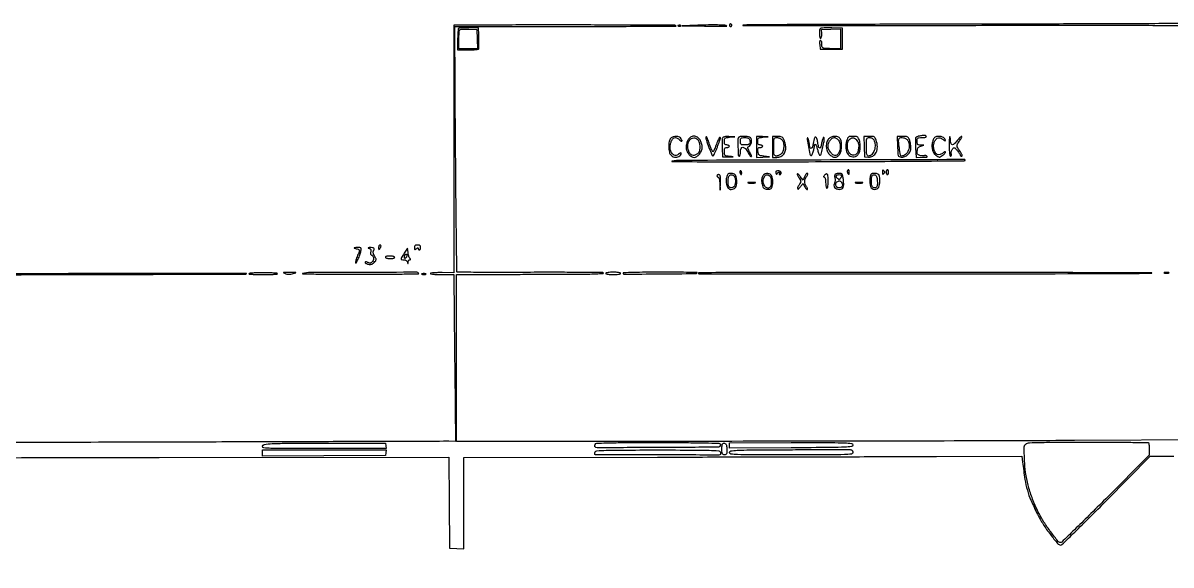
# Model space of a CAD drawing. Extents: x 169 to 2908, y 294 to 2057.
# Drawn here: x 1278 to 2208, y 1618 to 2057 of the extents above; entities that cross this region are included whole.
import ezdxf

# ---------------------------------------------------------------- set-up
doc = ezdxf.new("R2010")
doc.units = 0

msp = doc.modelspace()

# ---------------------------------------------------------------- linework, layer by layer
for points in [[(2071.506825, 305.439341, -0.000001), (1934.444724, 305.133768, -0.000138)], [(1038.744617, 303.238644, -0.000023), (700.1838, 302.982319, -0.000004), (342.98374, 302.731113, -0.013624)], [(2801.089732, 826.142168, 0.000003), (2801.313749, 715.701409, 0.007134)], [(1196.280534, 693.607664, -0.000004), (1324.530678, 693.874949, -0.000166)], [(2237.730405, 1719.327051), (2129.615203, 1718.657035, -0.000974), (2048.762096, 1718.313546, -0.000241), (1916.109377, 1718.072382, -0.000254), (1769.652416, 1717.951102, -0.000322), (1634.25, 1717.994924), (1629, 1718), (1629, 1785.5), (1629, 1853), (1668.25, 1853.185724, -0.000147), (1684.762147, 1853.259013, -0.000131), (1701.91875, 1853.325642, -0.000131), (1717.34259, 1853.377463, -0.000407), (1727.75, 1853.401237, 0.003836), (1735.514754, 1853.472229, 0.00639), (1742.051563, 1853.665739, 0.001636), (1747.67905, 1853.922791, 0.399957), (1748, 1854.259838, 0.410997), (1747.665006, 1854.598535, 0.000194), (1730.67323, 1854.778727, 0.002196), (1711.632977, 1854.889601, 0.001317), (1689.015253, 1854.862405, -0.00079), (1666.363674, 1854.811314, -0.001301), (1647.211675, 1854.84822, -0.000096), (1630.020157, 1854.929399, -0.197635), (1629.534846, 1855.131821, -0.195804), (1629.328999, 1855.620489, -0.000034), (1628.983891, 1884.617844, -0.00077), (1628.653155, 1916.746895, -0.000465), (1628.355284, 1954.81374), (1627.671382, 2054), (1717.502358, 2054, 0.000541), (1751.912859, 2054.037218, 0.00091), (1780.793225, 2054.152259, 0.000047), (1806.727478, 2054.30522, 0.666014), (1806.815004, 2054.518329, 0.197777), (1805.890536, 2054.903626, 0.000047), (1758.843782, 2055.104891, 0.001003), (1710.778586, 2055.209602, 0.000945), (1661.75, 2055.12538), (1627, 2055), (1627.000277, 1954.75), (1627.000555, 1854.5), (1617.500277, 1854.625858, 0.008647), (1613.857635, 1854.611121, 0.014362), (1610.790706, 1854.457462, 0.008009), (1608.309335, 1854.221523, 0.382116), (1608, 1853.875858, 0.378387), (1608.308935, 1853.526081, 0.007978), (1610.790625, 1853.257283, 0.014337), (1613.857507, 1853.063004, 0.008648), (1617.5, 1853), (1627, 1853), (1627.007093, 1842.25, 0.00208), (1627.040314, 1835.358552, 0.000185), (1627.202743, 1817.9875, 0.000241), (1627.414116, 1797.268686, 0.000188), (1627.663173, 1774.75), (1628.31216, 1718), (1622.90608, 1718.009811, 0.001183), (1618.627097, 1718.007453, 0.000004), (1564.009911, 1717.847718, 0.000021), (1502.26776, 1717.664096, 0.000013), (1430, 1717.444226, -0.000238), (1333.018033, 1717.192684, -0.000074), (1187.56875, 1716.906119, -0.000074), (1025.130621, 1716.634282, -0.000082)], [(2227.393907, 2056.377484, -0.000013), (2174.984693, 2056.157613, -0.000477), (2117.097853, 2055.971446, -0.000287), (2048.444147, 2055.855509, 0.000302), (1979.242641, 2055.736555, 0.00047), (1919.567968, 2055.54185, 0.000129), (1867.553521, 2055.309799, 0.016095), (1861, 2055.067815, 0.96526), (1861.007803, 2054.836669, 0.000149), (1911.470313, 2054.770691, 0.000498), (1971.603934, 2054.769853, 0.000278), (2044.75, 2054.882371, -0.000392), (2121.747388, 2054.983376, -0.000769), (2183.007416, 2054.921499, -0.000026), (2236.570567, 2054.782161, -0.436631)], [(1474.488253, 488.488147, -0.000004), (1562.111462, 488.759446, -0.000246)], [(2236.665434, 2040.879679, -0.000022), (2236.735214, 2027.676563, -0.000042)], [(2236.815607, 2012.085951, -0.000029), (2236.903782, 1994.5, 0.001509)], [(875.517606, 897.711157, -0.000003), (920.169124, 897.876895, -0.000247)], [(1984.413359, 489.705422, 0.000005), (2072.00811, 490.006244, 0.198017)], [(1216.62718, 1704.632111, -0.00029), (1296.851558, 1704.821244, -0.000197), (1388.237587, 1704.947752), (1622.975173, 1705.180397), (1623.237587, 1668.340199), (1623.5, 1631.5), (1629.25, 1631.200096), (1635, 1630.900192), (1635, 1667.946981), (1635, 1704.99377), (1791.75, 1705.250022, 0.000075), (1856.836852, 1705.366247, 0.000073), (1922.778876, 1705.503517, 0.000072), (1980.908379, 1705.641296, 0.000264), (2017.688727, 1705.753137), (2086.877454, 1706), (2087.446936, 1701.25, 0.008567), (2089.383009, 1687.149761, 0.031284), (2091.318079, 1678.336572, 0.034256), (2094.247921, 1670.239151, 0.011799), (2099.546936, 1658.961451, 0.026944), (2104.100966, 1650.946874, 0.019759), (2109.961035, 1642.56436, 0.012694), (2115.813651, 1635.252621, 0.221101), (2118.507868, 1634, 0.195738), (2119.313557, 1634.327974, 0.000359), (2129.799067, 1644.575, 0.002518), (2141.556383, 1656.197934, 0.001548), (2155.292802, 1670), (2190.900463, 1706), (2200.450232, 1706), (2210, 1706)]]:
    msp.add_lwpolyline(points, format="xyb")
for points in [[(1808.8125, 2054.316886, 0.051402), (1809.359369, 2054.160852, 0.05415), (1809.916927, 2054.123424, 0.060344), (1810.402231, 2054.202593, 0.126455), (1810.729167, 2054.395833, 0.296942), (1810.77538, 2054.614691, 0.208169), (1810.592839, 2054.799335, 0.077125), (1810.112848, 2054.910055, 0.028489), (1809.416667, 2054.921053, 0.018894), (1808.670344, 2054.862007, 0.168741), (1808.37858, 2054.720685, 0.470617), (1808.395823, 2054.538436, 0.054073)], [(1824.5, 2054.960479), (1811.5, 2054.408325), (1829.916667, 2054.204163, 0.001809), (1836.950322, 2054.151641, 0.003125), (1842.801042, 2054.16569, 0.000609), (1847.863911, 2054.21566, 0.690798), (1847.916667, 2054.359888, 0.167271), (1846.464726, 2054.941391, 0.005955), (1840.368549, 2055.170429, 0.010312), (1833.003806, 2055.207388, 0.006711)], [(1850, 2055, 0.099038), (1850.076342, 2054.618362, 0.097945), (1850.29375, 2054.29375, 0.097945), (1850.618362, 2054.076342, 0.099038), (1851, 2054, 0.099038), (1851.381638, 2054.076342, 0.097945), (1851.70625, 2054.29375, 0.097945), (1851.923658, 2054.618362, 0.099038), (1852, 2055, 0.099038), (1851.923658, 2055.381638, 0.097945), (1851.70625, 2055.70625, 0.097945), (1851.381638, 2055.923658, 0.099038), (1851, 2056, 0.099038), (1850.618362, 2055.923658, 0.097945), (1850.29375, 2055.70625, 0.097945), (1850.076342, 2055.381638, 0.099038)], [(1630.666667, 2052.333333, 0.173108), (1630.401196, 2051.773194, 0.006456), (1630.195833, 2049.414583, 0.011027), (1630.048357, 2046.574835, 0.007459), (1630, 2043.333333), (1630, 2035), (1638.5, 2035, 0.01008), (1641.891977, 2035.068386, 0.018863), (1644.628235, 2035.282353, 0.014461), (1646.716031, 2035.58654, 0.33626), (1647.1, 2036, 0.014282), (1647.138721, 2036.543631, 0.003495), (1647.170625, 2037.440625, 0.003578), (1647.192656, 2038.469531, 0.003563), (1647.2, 2039.5, 0.002439), (1647.193559, 2040.820428, 0.000686), (1647.170625, 2042.88125, 0.000691), (1647.138282, 2045.210942, 0.000729), (1647.1, 2047.5), (1647, 2053), (1639.166667, 2053, 0.007932), (1636.11685, 2052.951618, 0.011637), (1633.438542, 2052.804167, 0.007128), (1631.220885, 2052.598385, 0.1713)], [(1645.792064, 2043.75), (1646.084129, 2036), (1638.542064, 2036), (1631, 2036), (1631, 2043.333333, -0.009162), (1631.052448, 2046.195345, -0.013179), (1631.212005, 2048.724505, -0.008929), (1631.43587, 2050.804458, -0.166597), (1631.72172, 2051.388387, -0.172452), (1632.292805, 2051.659935, -0.011225), (1634.149117, 2051.808492, -0.015282), (1636.418261, 2051.869425, -0.010745), (1638.97172, 2051.805053), (1645.5, 2051.5)], [(1923.702644, 2052.369311, 0.180351), (1923.034132, 2050.905987, 0.029486), (1922.993842, 2047.736184, 0.033062), (1923.316785, 2044.873718, 0.528877), (1924.064964, 2044.54015, 0.162005), (1924.45407, 2045.005878, 0.045123), (1924.724575, 2045.93055, 0.04053), (1924.85716, 2047.09474, 0.033015), (1924.814964, 2048.349167), (1924.5, 2051.5), (1932.25, 2051.792064), (1940, 2052.084129), (1940, 2044.042064), (1940, 2036), (1932.5, 2036, -0.010657), (1927.442062, 2036.107819, -0.128012), (1925.592688, 2036.674363, -0.242632), (1924.831263, 2037.936504, -0.047434), (1924.908038, 2040.674593, 0.087456), (1924.882224, 2041.174028, 0.061921), (1924.689422, 2041.702552, 0.060705), (1924.367264, 2042.178808, 0.075448), (1923.960193, 2042.524602, 0.294473), (1923.519771, 2042.516153, 0.186871), (1923.215872, 2042.080761, 0.064273), (1923.09986, 2041.044848, 0.016285), (1923.183673, 2039.35001), (1923.5, 2035.5), (1932.5, 2035.5), (1941.5, 2035.5), (1941.5, 2044), (1941.5, 2052.5), (1932.952644, 2052.785977, 0.007913), (1929.626528, 2052.84459, 0.011703), (1926.709672, 2052.781547, 0.007016), (1924.290922, 2052.638564, 0.179987)], [(1802.571429, 1963.428571, 0.155855), (1801.262186, 1960.890096, 0.046441), (1800.935217, 1956.487823, 0.046394), (1801.425126, 1952.10829, 0.1591), (1802.828741, 1949.654988, 0.080179), (1804.551435, 1948.53726, 0.087815), (1806.48494, 1948.063375, 0.095621), (1808.327872, 1948.295862, 0.117853), (1809.8, 1949.2, 0.040395), (1810.951049, 1950.553739, 0.316707), (1810.959239, 1951.335065, 0.401372), (1810.297822, 1951.472225, 0.044194), (1808.941464, 1950.447026, -0.216914), (1806.124584, 1949.549811, -0.215703), (1803.589072, 1951.082631, -0.129102), (1802.199282, 1954.945468, -0.082875), (1802.566799, 1959.722018, -0.078434), (1803.654071, 1962.302935, -0.155667), (1805.325098, 1963.729626, -0.183784), (1807.307007, 1963.797671, -0.114549), (1809.303926, 1962.553217, 0.020152), (1810.735017, 1961.233056, 0.245345), (1811.439615, 1961.072817, 0.446572), (1811.673093, 1961.528802, 0.031166), (1811, 1963, 0.16299), (1809.523641, 1964.392738, 0.095872), (1807.143814, 1964.980075, 0.089963), (1804.574565, 1964.647736, 0.119899)], [(1816.52568, 1962.04966, 0.033288), (1815.941186, 1960.707419, 0.022419), (1815.448169, 1959.109759, 0.022623), (1815.109249, 1957.513762, 0.041025), (1815, 1956.184519, 0.095622), (1815.541244, 1953.380275, 0.072591), (1817.117679, 1950.666489, 0.077333), (1819.272719, 1948.677883, 0.148808), (1821.5, 1948, 0.148944), (1823.734022, 1948.680588, 0.077885), (1825.887801, 1950.674553, 0.07291), (1827.459928, 1953.40201, 0.094613), (1828, 1956.230567, 0.045706), (1827.876897, 1957.574427, 0.025474), (1827.49604, 1959.174802, 0.025217), (1826.941575, 1960.76757, 0.037054), (1826.284392, 1962.095708, 0.116063), (1824.09406, 1964.378842, 0.145965), (1821.294503, 1965.199544, 0.149836), (1818.557064, 1964.346218, 0.124109)], [(1824.428571, 1962.428571, -0.091039), (1825.074067, 1961.492746, -0.04131), (1825.571652, 1960.084613, -0.036334), (1825.89308, 1958.361899, -0.027964), (1826, 1956.451624, -0.023193), (1825.892648, 1954.138554, -0.071282), (1825.528412, 1952.617781, -0.093215), (1824.818778, 1951.494139, -0.060466), (1823.640905, 1950.500367, -0.080897), (1821.518896, 1949.556307, -0.163271), (1819.713563, 1949.676599, -0.148785), (1818.233086, 1950.887635, -0.063671), (1817.080574, 1953.198709, -0.104761), (1816.449255, 1958.156075, -0.148649), (1818.076005, 1962.261921, -0.224749), (1821.137543, 1963.764599, -0.202587)], [(1831, 1964.194787, 0.083641), (1831.390166, 1961.878714, 0.006856), (1833.486526, 1956.090811, 0.003633), (1835.813492, 1950.064153, 0.221862), (1836.630946, 1949.289685, 0.344857), (1837.130894, 1949.467898, 0.018136), (1838.044222, 1951.034098, 0.022262), (1839.051099, 1953.133735, 0.013626), (1840.058218, 1955.689406, -0.000563), (1841.017902, 1958.324512, -0.000791), (1841.880643, 1960.673622, -0.000461), (1842.613331, 1962.653276, -0.010836), (1842.833333, 1963.208812, 0.104087), (1842.891743, 1963.51039, 0.149458), (1842.80855, 1963.767589, 0.145214), (1842.593157, 1963.939228, 0.096401), (1842.280878, 1964, 0.261606), (1841.846801, 1963.7562, 0.01721), (1841.115603, 1962.457813, 0.021395), (1840.326083, 1960.76183, 0.014069), (1839.557857, 1958.75, -0.007123), (1838.799525, 1956.678166, -0.009141), (1838.040235, 1954.795764, -0.007335), (1837.355522, 1953.247364, -0.074628), (1836.971424, 1952.661111, -0.493564), (1836.559527, 1952.692127, -0.026447), (1835.798211, 1954.004132, -0.024684), (1834.924275, 1955.942624, -0.013235), (1834.02958, 1958.411111, 0.006558), (1832.684368, 1962.283205, 0.033771), (1831.769317, 1964.360083, 0.335337), (1831.310437, 1964.576773, 0.355106)], [(1844.419488, 1963.650785, 0.077146), (1844.231227, 1962.777887, 0.007985), (1844.141701, 1960.670797, 0.00978), (1844.12417, 1958.14206, 0.007673), (1844.200873, 1955.400785), (1844.5, 1948.5), (1849.5, 1948.392341, 0.000306), (1852.744221, 1948.324476, 0.102708), (1852.988807, 1948.370095, 0.781381), (1852.980006, 1948.430423, 0.000497), (1850.25, 1948.699838, -0.015682), (1847.613718, 1949.041111, -0.145245), (1846.588791, 1949.534401, -0.182593), (1846.117037, 1950.457289, -0.027842), (1846, 1952.557498, -0.023263), (1846.083183, 1954.344401, -0.108745), (1846.395243, 1955.319687, -0.176176), (1847.000182, 1955.824802, -0.086953), (1848, 1956, 0.048028), (1848.765418, 1956.073693, 0.068025), (1849.4125, 1956.29375, 0.088204), (1849.848523, 1956.618118, 0.191087), (1850, 1957, 0.191087), (1849.848523, 1957.381882, 0.088204), (1849.4125, 1957.70625, 0.068025), (1848.765418, 1957.926307, 0.048028), (1848, 1958, -0.080516), (1847.02851, 1958.157463, -0.164576), (1846.419923, 1958.617813, -0.117845), (1846.093643, 1959.478486, -0.031949), (1846, 1960.942502, -0.041379), (1846.141787, 1962.652833, -0.187513), (1846.64361, 1963.497368, -0.128493), (1847.70819, 1963.957973, -0.015734), (1850.25, 1964.267795), (1854.5, 1964.650586), (1849.718615, 1964.825293, 0.018434), (1847.562556, 1964.824559, 0.045259), (1845.992072, 1964.622976, 0.066999), (1844.938994, 1964.236286, 0.181627)], [(1857.666667, 1964.333333, 0.195998), (1856.97806, 1962.696916, 0.008239), (1857.011904, 1956.260368, 0.006364), (1857.237134, 1949.727688, 0.400458), (1858, 1949, 0.277684), (1858.385692, 1949.232098, 0.052312), (1858.70625, 1950.028125, 0.042582), (1858.927458, 1951.158889, 0.027026), (1859, 1952.5, -0.094163), (1859.518304, 1955.227769, -0.330012), (1860.946412, 1956.118622, -0.198043), (1862.955546, 1955.096006, -0.049272), (1865.113869, 1952.011187, 0.011488), (1866.994568, 1948.837896, 0.368369), (1867.791571, 1948.585296, 0.427631), (1868.060905, 1949.293029, 0.011719), (1866.410689, 1952.557894, -0.009501), (1865.271856, 1954.786406, -0.104926), (1865.030854, 1955.753021, -0.216853), (1865.307677, 1956.422969, -0.059784), (1866.25, 1957.113562, 0.171658), (1867.502797, 1958.548372, 0.088901), (1867.982578, 1960.909869, 0.0937), (1867.606532, 1963.185763, 0.216748), (1866.418213, 1964.393011, 0.068395), (1864.439035, 1964.856068, 0.025023), (1861.560305, 1964.980556, 0.020194), (1858.771692, 1964.84883, 0.176245)], [(1866.49716, 1962.008949, -0.077428), (1866.784374, 1960.143721, -0.199976), (1866.268514, 1958.911622, -0.153971), (1864.895435, 1958.207223, -0.042139), (1862.440983, 1958, -0.022216), (1860.424235, 1958.089653, -0.158351), (1859.536749, 1958.467961, -0.183574), (1859.110775, 1959.26533, -0.031897), (1859, 1961, -0.031871), (1859.110635, 1962.733924, -0.18329), (1859.536051, 1963.531508, -0.158531), (1860.422139, 1963.910116, -0.022343), (1862.432612, 1964, -0.030695), (1864.108341, 1963.897029, -0.083382), (1865.244852, 1963.558966, -0.113199), (1866.002981, 1962.944716, -0.089509)], [(1872, 1956.5), (1872, 1948), (1877.25, 1948.150194), (1882.5, 1948.300387), (1878, 1948.900194, -0.016312), (1875.303829, 1949.349506, -0.119787), (1874.128064, 1949.897572, -0.163654), (1873.516465, 1950.848118, -0.037813), (1873.186642, 1952.75, -0.021931), (1873.095053, 1954.500771, -0.126252), (1873.316309, 1955.394192, -0.201484), (1873.881444, 1955.850457, -0.070508), (1874.936642, 1956, 0.046498), (1875.726384, 1956.073602, 0.066455), (1876.393888, 1956.29375, 0.086559), (1876.844289, 1956.618007, 0.195986), (1877, 1957, 0.191087), (1876.848523, 1957.381882, 0.088204), (1876.4125, 1957.70625, 0.068025), (1875.765418, 1957.926307, 0.048028), (1875, 1958, -0.080516), (1874.02851, 1958.157463, -0.164576), (1873.419923, 1958.617813, -0.117845), (1873.093643, 1959.478486, -0.031949), (1873, 1960.942502, -0.041379), (1873.141787, 1962.652833, -0.187513), (1873.64361, 1963.497368, -0.128493), (1874.70819, 1963.957973, -0.015734), (1877.25, 1964.267795), (1881.5, 1964.650586), (1876.75, 1964.825293), (1872, 1965)], [(1885, 1956.5), (1885, 1948), (1888.42742, 1948, 0.107688), (1891.675836, 1948.707842, 0.123476), (1894.150792, 1950.68808, 0.115855), (1895.500935, 1953.714696, 0.087089), (1895.556449, 1957.372351, 0.025983), (1894.693111, 1961.412616, 0.113027), (1893.553647, 1963.561454, 0.15372), (1891.794886, 1964.647223, 0.062086), (1888.964816, 1965), (1885, 1965)], [(1892.428571, 1962.428571, -0.144243), (1893.77588, 1959.955806, -0.066891), (1894.066452, 1956.275747, -0.067495), (1893.380411, 1952.700311, -0.160207), (1891.777494, 1950.556704, -0.032678), (1890.796096, 1949.960821, -0.027309), (1889.68571, 1949.457282, -0.028182), (1888.615973, 1949.108956, -0.0647), (1887.777494, 1949, -0.190166), (1886.855441, 1949.363845, -0.147659), (1886.30925, 1950.304856, -0.05168), (1886.055559, 1952.25386, -0.006542), (1886, 1956.5, -0.005084), (1886.048829, 1961.301716, -0.073335), (1886.330952, 1962.977941, -0.223127), (1887.037284, 1963.732775, -0.095165), (1888.428571, 1964, -0.054969), (1889.473599, 1963.884763, -0.038689), (1890.605357, 1963.538393, -0.039129), (1891.649849, 1963.030555, -0.063743)], [(1918.506715, 1961.758726, -0.010233), (1917.329644, 1956.473265, -0.237394), (1916.358801, 1955.333994, -0.4652), (1915.441602, 1955.802156, -0.017361), (1914.598187, 1960.111338, 0.015102), (1914.301408, 1961.664831, 0.029721), (1913.955986, 1962.87339, 0.040352), (1913.61525, 1963.639525, 0.500771), (1913.345122, 1963.678455, 0.242049), (1912.952557, 1962.454773, 0.006067), (1914.011776, 1956.521589, 0.006682), (1915.213342, 1950.659194, 0.203151), (1916.061501, 1949.461991, 0.457325), (1916.754494, 1949.679615, 0.018688), (1917.826082, 1952.43194, 0.026171), (1918.709873, 1955.48722, 0.056388), (1918.994423, 1957.916667, -0.272483), (1919.338382, 1958.495736, -0.402638), (1919.86971, 1958.3528, -0.055049), (1920.724366, 1956.50128, -0.019222), (1921.54783, 1953.680446, 0.020493), (1922.01556, 1952.093213, 0.032823), (1922.556517, 1950.788985, 0.035238), (1923.093343, 1949.871184, 0.307774), (1923.510238, 1949.707586, 0.276509), (1924.266114, 1950.429949, 0.006792), (1925.527106, 1955.268459, 0.014673), (1926.563142, 1960.081568, 0.041468), (1926.905387, 1963.5, 0.255321), (1926.575199, 1964.129514, 0.454156), (1926.073936, 1963.993566, 0.048781), (1925.261377, 1961.807417, 0.020153), (1924.577701, 1958.72221, -0.030036), (1923.912376, 1955.977628, -0.440249), (1923.109855, 1955.596393, -0.242459), (1922.299653, 1956.540696, -0.018705), (1921.628711, 1959.920452, 0.023837), (1920.95385, 1963.146319, 0.198744), (1920.073716, 1964.313091, 0.453765), (1919.205009, 1964.025397, 0.050134)], [(1930.427715, 1962.920126, 0.114375), (1928.935548, 1960.238677, 0.08068), (1928.524438, 1956.801217, 0.07881), (1929.225249, 1953.331079, 0.099733), (1930.947041, 1950.556372, 0.072118), (1933.23275, 1948.735736, 0.130174), (1935.524951, 1948.101985, 0.14796), (1937.627699, 1948.713335, 0.103878), (1939.38499, 1950.464817, 0.096416), (1940.505673, 1953.20831, 0.044561), (1940.917002, 1957.05592, 0.044446), (1940.647563, 1960.823406, 0.122882), (1939.607954, 1963.25, 0.147864), (1937.801534, 1964.561259, 0.092817), (1935.200592, 1964.952186, 0.087929), (1932.502712, 1964.373416, 0.112597)], [(1938.443296, 1961.777494, -0.117317), (1939.684585, 1958.646523, -0.07939), (1939.628423, 1954.791546, -0.084728), (1938.416406, 1951.387623, -0.175074), (1936.30902, 1949.565088, -0.23901), (1934.518182, 1949.749854, -0.069348), (1932.34933, 1951.615937, -0.064754), (1930.590228, 1954.229091, -0.116312), (1930, 1956.732039, -0.077707), (1930.403556, 1959.313022, -0.073228), (1931.578323, 1961.705762, -0.082522), (1933.224487, 1963.412736, -0.161087), (1935, 1964, -0.095182), (1935.835567, 1963.839483, -0.048436), (1936.789687, 1963.347139, -0.045695), (1937.70805, 1962.627744, -0.051033)], [(1944.970456, 1961.410481, 0.102922), (1944.274677, 1955.314878, 0.145506), (1946.291179, 1950.272841, 0.222308), (1950.014331, 1948.410286, 0.205771), (1954, 1950, 0.119758), (1955.321604, 1952.170092, 0.056664), (1955.961917, 1955.404714, 0.052746), (1955.877739, 1959.036892, 0.058756), (1955.024751, 1962.4349, 0.055689), (1954.337822, 1963.771998, 0.126814), (1953.500052, 1964.525768, 0.096414), (1952.24747, 1964.897038, 0.023985), (1950.102303, 1965, 0.024291), (1947.768857, 1964.886571, 0.129014), (1946.580222, 1964.447623, 0.134143), (1945.784149, 1963.490393, 0.027075)], [(1953.863921, 1960.942151, -0.103869), (1954.727784, 1958.178948, -0.065267), (1954.611163, 1954.784273, -0.068155), (1953.6642, 1951.731527, -0.162024), (1952.049827, 1950.026667, -0.178985), (1949.840003, 1949.721612, -0.147949), (1947.753628, 1950.890858, -0.110381), (1946.233149, 1953.391252, -0.075208), (1945.647145, 1956.679739, -0.090423), (1946.32275, 1961.028025, -0.191742), (1948.516325, 1963.562708, -0.255526), (1951.335804, 1963.501194, -0.135479)], [(1959.209558, 1956.75), (1959.5, 1948.5), (1962.634366, 1948.195266, 0.163616), (1966.327202, 1949.049947, 0.148245), (1968.931255, 1951.991259, 0.114799), (1969.868552, 1956.57477, 0.077289), (1968.902175, 1961.850777, 0.037233), (1968.122174, 1963.646094, 0.143381), (1967.284988, 1964.511005, 0.111412), (1965.991805, 1964.903898, 0.018264), (1963.361733, 1965), (1958.919115, 1965)], [(1966.964816, 1962.065741, -0.115352), (1968.029329, 1958.09148, -0.090571), (1967.366868, 1953.667221, -0.104163), (1965.326673, 1950.239267, -0.209581), (1962.5, 1949, -0.250296), (1961.758417, 1949.396042, -0.098409), (1961.3, 1950.5, -0.041714), (1961.059778, 1952.597782, -0.007659), (1961, 1956.5, -0.005031), (1961.048559, 1961.325421, -0.074487), (1961.332161, 1962.989294, -0.225654), (1962.04544, 1963.737663, -0.091637), (1963.464816, 1964, -0.066681), (1964.508976, 1963.860126, -0.059706), (1965.522247, 1963.448817, -0.061569), (1966.379652, 1962.826483, -0.082326)], [(1986.209558, 1956.75, 0.004914), (1986.447445, 1951.469453, 0.066717), (1986.807243, 1949.579103, 0.191874), (1987.577854, 1948.665054, 0.094085), (1989.054662, 1948.202427, 0.118048), (1991.999515, 1948.554672, 0.106295), (1994.596118, 1950.203854, 0.101331), (1996.374838, 1952.853669, 0.097609), (1997, 1956.025527, 0.02536), (1996.915131, 1957.697729, 0.019306), (1996.659099, 1959.514233, 0.019658), (1996.285274, 1961.202233, 0.042594), (1995.839485, 1962.452947, 0.057231), (1995.034476, 1963.790247, 0.121515), (1994.09549, 1964.538377, 0.087532), (1992.709799, 1964.901501, 0.020421), (1990.299043, 1965), (1985.919115, 1965)], [(1994.589066, 1961.504413, -0.14291), (1995.709498, 1957.832229, -0.101367), (1994.89212, 1953.577552, -0.109084), (1992.550551, 1950.22122, -0.188262), (1989.422099, 1949, -0.366919), (1988.543075, 1949.745417, -0.008705), (1987.696037, 1955.477198, -0.012078), (1987.099897, 1961.125509, -0.159988), (1987.583957, 1963.135845, -0.216401), (1988.857617, 1963.990464, -0.098713), (1990.904537, 1963.92489, -0.084885), (1993.053452, 1963.020955, -0.1062)], [(2004, 1965.263003, 0.024885), (2003.006296, 1965.026645, 0.028621), (2002.0875, 1964.701113, 0.029581), (2001.352889, 1964.340008, 0.124072), (2001, 1964.002651, 0.130158), (2000.813461, 1963.404185, 0.005734), (2000.74352, 1961.207156, 0.009374), (2000.739284, 1958.574375, 0.006526), (2000.829004, 1955.603466), (2001.158008, 1948), (2006.329004, 1948.015313, 0.009917), (2008.626202, 1948.067685, 0.050906), (2009.885851, 1948.250791, 0.276109), (2010.200946, 1948.565551, 0.324158), (2010.047746, 1948.94933, 0.04842), (2009.428856, 1949.261594, 0.050746), (2008.771058, 1949.443018, 0.056254), (2008.173208, 1949.476124, 0.124768), (2007.74091, 1949.339874, -0.11679), (2007.24913, 1949.176331, -0.029602), (2006.401823, 1949.151469, -0.028556), (2005.403651, 1949.23848, -0.02547), (2004.382365, 1949.440168, -0.049405), (2003.077319, 1949.908627, -0.152296), (2002.396355, 1950.537477, -0.126306), (2002.122597, 1951.520456, -0.029476), (2002.189201, 1953.245013, -0.039222), (2002.46872, 1954.817307, -0.093852), (2002.972937, 1955.88418, -0.107144), (2003.784024, 1956.608094, -0.061588), (2005, 1957.111021), (2007.5, 1957.80064), (2004.75, 1957.90032, -0.039354), (2003.260444, 1958.072227, -0.16434), (2002.487473, 1958.51412, -0.150934), (2002.103901, 1959.359197, -0.03163), (2002, 1961, -0.034203), (2002.12185, 1962.779211, -0.202073), (2002.588251, 1963.565226, -0.144887), (2003.575907, 1963.924311, -0.015237), (2006.059017, 1964, 0.019531), (2007.688628, 1964.063682, 0.051222), (2008.83874, 1964.273526, 0.106919), (2009.437431, 1964.597376, 0.369423), (2009.5, 1965, 0.121882), (2008.908521, 1965.578903, 0.121671), (2008.11495, 1965.815658, 0.051258), (2006.790612, 1965.743219, 0.006672)], [(2015.053286, 1962.128643, 0.068985), (2014.138189, 1958.617389, 0.07203), (2014.233351, 1955.042847, 0.078544), (2015.294943, 1951.914925, 0.112359), (2017.19276, 1949.696827, 0.019931), (2018.879968, 1948.543976, 0.125019), (2019.865904, 1948.227264, 0.136124), (2020.842651, 1948.433933, 0.025241), (2022.44276, 1949.370538, 0.028602), (2023.421618, 1950.09513, 0.034413), (2024.248811, 1950.886414, 0.036817), (2024.833557, 1951.631843, 0.148983), (2025, 1952.178041, 0.259461), (2024.838353, 1952.468575, 0.211555), (2024.480581, 1952.518403, 0.084852), (2023.89856, 1952.238775, 0.029605), (2023.171259, 1951.654988, -0.104388), (2020.663572, 1950.193964, -0.200881), (2018.384687, 1950.369713, -0.163543), (2016.580222, 1952.219014, -0.067059), (2015.480085, 1955.595308, -0.083223), (2015.440827, 1958.210114, -0.072195), (2016.239333, 1960.836138, -0.079561), (2017.638371, 1962.889383, -0.157185), (2019.349521, 1963.828795, -0.091054), (2020.178136, 1963.835959, -0.046444), (2021.185911, 1963.561618, -0.044054), (2022.204565, 1963.073745, -0.050256), (2023.074404, 1962.432665, 0.025837), (2023.814506, 1961.829382, 0.061066), (2024.434356, 1961.482453, 0.142063), (2024.828669, 1961.440483, 0.363499), (2025, 1961.645012, 0.159787), (2024.575349, 1962.939891, 0.099214), (2023.382587, 1964.027297, 0.078966), (2021.58187, 1964.754556, 0.056619), (2019.42132, 1965, 0.040355), (2017.752509, 1964.865089, 0.105437), (2016.637111, 1964.430629, 0.107121), (2015.806367, 1963.583851, 0.042454)], [(2028, 1957.166667, 0.009207), (2028.065631, 1953.602887, 0.02477), (2028.284183, 1951.078416, 0.029313), (2028.617471, 1949.386478, 0.34188), (2029.116631, 1949, 0.195634), (2029.500781, 1949.156286, 0.124978), (2029.755898, 1949.572995, 0.087058), (2029.836543, 1950.204518, 0.052325), (2029.722405, 1950.953524, -0.075221), (2029.629164, 1951.833047, -0.047007), (2029.772426, 1952.860915, -0.046102), (2030.112595, 1953.871911, -0.061269), (2030.610066, 1954.703524, -0.047216), (2031.506137, 1955.654194, -0.26086), (2032.168977, 1955.795643, -0.134485), (2032.927922, 1955.311889, -0.010762), (2034.499326, 1953.5, -0.011289), (2035.453651, 1952.296265, -0.015139), (2036.25987, 1951.160937, -0.012244), (2036.871965, 1950.190512, -0.133691), (2036.995033, 1949.75, 0.146538), (2037.08277, 1949.463967, 0.098339), (2037.326075, 1949.220313, 0.082389), (2037.688382, 1949.056049, 0.065407), (2038.11501, 1949, 0.238336), (2038.463192, 1949.175964, 0.199588), (2038.563027, 1949.582317, 0.081918), (2038.335384, 1950.277259, 0.024065), (2037.767854, 1951.25, -0.006422), (2034.956495, 1955.700225, -0.105974), (2034.374986, 1957.347145, -0.172848), (2034.688948, 1958.791442, -0.023814), (2036.463521, 1961.363286, 0.017522), (2037.453138, 1962.759607, 0.035735), (2038.108892, 1963.931715, 0.05724), (2038.380428, 1964.739494, 0.477126), (2038.16958, 1965, 0.167445), (2037.604657, 1964.805356, 0.022251), (2036.631259, 1963.971875, 0.023758), (2035.532572, 1962.840356, 0.017894), (2034.432202, 1961.5, -0.027093), (2032.183381, 1958.861186, -0.190588), (2030.680999, 1958.164529, -0.336947), (2029.663056, 1958.849744, -0.063153), (2029.181766, 1961.197608, 0.017763), (2028.808334, 1964.530685, 0.804253), (2028.409616, 1964.558257, 0.064794), (2028.068846, 1962.388401, 0.006592)], [(1803.5, 1944.825848, 0.918147), (1803.522067, 1944.556262, 0.000203), (1836.024892, 1944.451819, 0.000907), (1873.965722, 1944.414149, 0.000517), (1919.840057, 1944.499238, 0.000523), (1966.029554, 1944.680922, 0.000865), (2005.024081, 1944.942508, 0.000042), (2040.186217, 1945.242177, 0.199303), (2040.840057, 1945.520203, 0.665553), (2040.56675, 1946.168131, 0.000022), (1924.465249, 1945.833557, 0.000095), (1811.17167, 1945.480576, 0.040939)], [(1840, 1933, 0.093688), (1840.072159, 1932.618279, 0.096526), (1840.278399, 1932.29375, 0.099099), (1840.586119, 1932.076532, 0.104659), (1840.94774, 1932, -0.315867), (1841.337857, 1931.726236, -0.025397), (1841.72497, 1930.457813, -0.02702), (1842.053516, 1928.762304, -0.016884), (1842.262758, 1926.75), (1842.630035, 1921.5), (1842.815018, 1927.75, 0.009394), (1842.849939, 1930.982855, 0.049889), (1842.660082, 1932.739164, 0.119319), (1842.223002, 1933.655913, 0.225822), (1841.5, 1934, 0.064853), (1840.926543, 1933.925306, 0.082425), (1840.440625, 1933.70625, 0.098894), (1840.115568, 1933.381354, 0.148195)], [(1848.697275, 1934.25, 0.097986), (1847.469517, 1930.493736, 0.085047), (1847.673231, 1926.350173, 0.104454), (1849.124359, 1923.160542, 0.238282), (1851.42132, 1922, 0.095574), (1853.493089, 1922.399666, 0.144998), (1854.922297, 1923.529933, 0.111056), (1855.743682, 1925.514183, 0.042844), (1856, 1928.5, 0.026629), (1855.911657, 1930.157573, 0.02905), (1855.6475, 1931.748125, 0.030271), (1855.263263, 1933.068505, 0.110874), (1854.8, 1933.8, 0.12254), (1853.483335, 1934.591998, 0.056075), (1851.49951, 1934.96456, 0.057109), (1849.616235, 1934.888266, 0.230179)], [(1853.8, 1932.8, -0.147849), (1854.729108, 1931.065741, -0.057796), (1854.956108, 1928.330222, -0.057881), (1854.552591, 1925.629309, -0.154752), (1853.512735, 1924.010569, -0.12041), (1851.822835, 1923.187871, -0.217254), (1850.347153, 1923.509297, -0.16439), (1849.335128, 1924.98033, -0.069295), (1849, 1927.386828, -0.03827), (1849.297647, 1931.269891, -0.144092), (1850.324846, 1933.456222, -0.286373), (1851.883684, 1933.917236, -0.129498)], [(1858.638374, 1935.5, 0.02136), (1858.887494, 1934.925442, 0.030395), (1859.160341, 1934.440625, 0.030693), (1859.420671, 1934.087111, 0.222225), (1859.606989, 1934, 0.289661), (1859.758929, 1934.096084, 0.046727), (1859.884553, 1934.440625, 0.039339), (1859.971531, 1934.925176, 0.024748), (1860, 1935.5, 0.062722), (1859.92777, 1936.073532, 0.08088), (1859.715469, 1936.559375, 0.098158), (1859.400789, 1936.884506, 0.152681), (1859.031385, 1937, 0.184534), (1858.710807, 1936.877514, 0.147206), (1858.516384, 1936.559375, 0.100118), (1858.488865, 1936.074366, 0.055937)], [(1876.807728, 1932.477354, 0.051933), (1876.355414, 1931.129416, 0.045889), (1876.165819, 1929.659392, 0.041222), (1876.240298, 1928.035926, 0.028496), (1876.579167, 1926.227354, 0.026846), (1877.202213, 1924.183408, 0.110983), (1877.895611, 1923.103085, 0.129271), (1878.924941, 1922.510995, 0.042069), (1880.664526, 1922.193016, 0.031152), (1882.328501, 1922.135717, 0.111841), (1883.351787, 1922.397677, 0.139174), (1884.03721, 1923.036144, 0.059307), (1884.559735, 1924.188208, 0.049623), (1885.102476, 1926.757677, 0.043705), (1885.161804, 1929.497674, 0.046253), (1884.77177, 1931.943394, 0.110987), (1883.942467, 1933.569323, 0.133307), (1882.242439, 1934.765164, 0.125614), (1880.130083, 1934.972944, 0.123321), (1878.146958, 1934.140857, 0.125806)], [(1882.8, 1932.8, -0.14387), (1883.62191, 1931.294141, -0.044391), (1883.947838, 1928.702729, -0.044823), (1883.805002, 1926.020098, -0.105911), (1883.11486, 1924.151607, -0.278072), (1881.060757, 1923.124921, -0.220653), (1878.857749, 1924.3667, -0.123778), (1877.521027, 1927.744103, -0.124103), (1877.942408, 1931.348522, -0.069494), (1878.873741, 1933.044893, -0.161273), (1880.049179, 1933.866696, -0.180587), (1881.386652, 1933.777002, -0.090524)], [(1887.714905, 1935.300562, 0.0309), (1888.015238, 1934.642556, 0.160643), (1888.300063, 1934.370612, 0.339111), (1888.55464, 1934.424922, 0.096544), (1888.766854, 1934.800562, -0.067992), (1888.99262, 1935.25909, -0.065183), (1889.335829, 1935.647665, -0.070092), (1889.739479, 1935.910498, -0.109743), (1890.14235, 1936, -0.121914), (1890.464174, 1935.920347, -0.187673), (1890.649879, 1935.70625, -0.151112), (1890.663978, 1935.382495, -0.074422), (1890.5, 1935, 0.082592), (1890.343488, 1934.6179, 0.161196), (1890.3746, 1934.29375, 0.182303), (1890.586039, 1934.078288, 0.108972), (1890.940983, 1934, 0.140337), (1891.344827, 1934.115626, 0.099915), (1891.688914, 1934.440625, 0.085131), (1891.920655, 1934.926682, 0.06887), (1892, 1935.5, 0.139894), (1891.823711, 1936.117753, 0.117745), (1891.338564, 1936.598093, 0.088469), (1890.557412, 1936.900652, 0.048301), (1889.531385, 1937, 0.030746), (1888.318169, 1936.925325, 0.158604), (1887.716621, 1936.643938, 0.230976), (1887.521758, 1936.133506, 0.069386)], [(1905.035963, 1934.472506, 0.098282), (1905.124277, 1933.928541, 0.021931), (1905.493168, 1933.057825, 0.021954), (1906.016659, 1932.072812, 0.019657), (1906.642907, 1931.099434, -0.029795), (1907.538424, 1929.643521, -0.128267), (1907.774938, 1928.663167, -0.110062), (1907.520554, 1927.612988, -0.01917), (1906.545474, 1925.807694, 0.019378), (1905.226984, 1923.364173, 0.299285), (1905.340923, 1922.461367, 0.445565), (1906.053211, 1922.443318, 0.022828), (1907.745447, 1924.403517), (1909.718902, 1926.912359), (1910.838012, 1924.45618, 0.033824), (1911.34569, 1923.51607, 0.041785), (1911.945088, 1922.721503, 0.046903), (1912.544239, 1922.16641, 0.164847), (1913.035265, 1922, 0.295414), (1913.324678, 1922.187343, 0.159817), (1913.370882, 1922.626324, 0.071934), (1913.108245, 1923.33327, 0.027929), (1912.556704, 1924.222506, -0.059962), (1911.444838, 1926.300871, -0.0949), (1911.079859, 1928.281629, -0.09139), (1911.468489, 1930.310163, -0.052167), (1912.61501, 1932.535183, 0.022937), (1913.239397, 1933.590714, 0.074596), (1913.509271, 1934.355113, 0.182706), (1913.43162, 1934.804908, 0.265599), (1913.090259, 1935, 0.175499), (1912.581481, 1934.815744, 0.050004), (1911.983599, 1934.206458, 0.043778), (1911.400371, 1933.33261, 0.03444), (1910.92342, 1932.29858), (1909.896342, 1929.59716), (1907.484134, 1932.54858, 0.016726), (1906.554503, 1933.611396, 0.038177), (1905.769948, 1934.331194, 0.081688), (1905.249211, 1934.617737, 0.506659)], [(1926.990862, 1933.48899, 0.024785), (1926.474451, 1932.799959, 0.130141), (1926.320316, 1932.356876, 0.301885), (1926.464237, 1932.099834, 0.119059), (1926.877555, 1932, -0.285865), (1927.333283, 1931.71626, -0.053199), (1927.687642, 1930.747723, -0.040326), (1927.924402, 1929.315581, -0.02081), (1928, 1927.5, 0.020945), (1928.072283, 1925.775243, 0.033738), (1928.29375, 1924.321875, 0.036969), (1928.611488, 1923.267028, 0.31052), (1929, 1923, 0.395328), (1929.805007, 1923.754381, 0.01375), (1929.980023, 1928.430521, 0.014995), (1929.885823, 1933.12244, 0.246615), (1929.113307, 1934.429973, 0.165938), (1928.682148, 1934.528516, 0.078442), (1928.124078, 1934.379611, 0.064546), (1927.529284, 1934.018024, 0.050777)], [(1935.494469, 1933.991051, 0.098875), (1935.298723, 1933.465377, 0.040025), (1935.237827, 1932.699538, 0.037603), (1935.303139, 1931.83989, 0.039103), (1935.496436, 1931.011231, -0.0597), (1935.664384, 1930.128791, -0.040753), (1935.65146, 1929.106898, -0.040941), (1935.473887, 1928.108063, -0.063191), (1935.145775, 1927.296002, 0.129312), (1934.655874, 1925.401198, 0.155231), (1935.218987, 1923.656434, 0.139996), (1936.754088, 1922.434191, 0.098879), (1938.928195, 1922, 0.09496), (1941.05083, 1922.406801, 0.200099), (1942.229371, 1923.558057, 0.110103), (1942.640974, 1925.784524, 0.020345), (1942.317304, 1929.968676, 0.011754), (1941.883902, 1933.013432, 0.107674), (1941.391675, 1934.247874, 0.192543), (1940.543043, 1934.824006, 0.05405), (1938.919726, 1935, 0.033206), (1937.801536, 1934.925656, 0.03844), (1936.757859, 1934.703621, 0.041995), (1935.923752, 1934.379717, 0.141656)], [(1940.984687, 1933.25, -0.074054), (1940.91961, 1932.866871, -0.02095), (1940.707009, 1932.298576, -0.020623), (1940.409758, 1931.669004, -0.020456), (1940.060903, 1931.064302, -0.050749), (1939.519538, 1930.374741, -0.189366), (1939.027381, 1930.149324, -0.156307), (1938.450588, 1930.299618, -0.03194), (1937.587226, 1930.927609, -0.048258), (1937.028878, 1931.490181, -0.062484), (1936.642777, 1932.105497, -0.076506), (1936.476427, 1932.677822, -0.172615), (1936.570027, 1933.113307, -0.191344), (1937.416823, 1933.742606, -0.057572), (1939.034582, 1933.980444, -0.06352), (1940.525532, 1933.836998, -0.356108)], [(1945.625, 1937.202254, 0.131214), (1945.501528, 1936.79244, 0.054724), (1945.546664, 1936.212247, 0.049042), (1945.73572, 1935.56691, 0.045296), (1946.05067, 1934.952254, 0.02886), (1946.524497, 1934.291, 0.422266), (1946.782177, 1934.267166, 0.204688), (1946.948456, 1934.60267, 0.012382), (1946.984687, 1935.75, 0.02377), (1946.924616, 1937.224181, 0.167601), (1946.63601, 1937.869801, 0.407002), (1946.201812, 1937.889462, 0.07248)], [(1964.530416, 1934.049214, 0.113286), (1964.005805, 1932.507378, 0.022713), (1963.839559, 1929.590553, 0.025032), (1963.957286, 1926.537244, 0.055052), (1964.417565, 1924.25, 0.160943), (1965.565867, 1922.667531, 0.144935), (1967.482887, 1921.99791, 0.138886), (1969.518495, 1922.469851, 0.144895), (1970.964816, 1923.934259, 0.076586), (1971.650387, 1925.881483, 0.035147), (1971.961022, 1928.561705, 0.035127), (1971.892421, 1931.293606, 0.067873), (1971.393011, 1933.418213, 0.216082), (1970.334068, 1934.463207, 0.065458), (1968.078639, 1934.973296, 0.065429), (1965.766669, 1934.883125, 0.215121)], [(1969.805208, 1928.730806, -0.01591), (1969.883163, 1926.320561, -0.061637), (1969.700658, 1924.839438, -0.109168), (1969.238276, 1923.913626, -0.131683), (1968.454283, 1923.344083, -0.177468), (1967.034955, 1923.322608, -0.175472), (1965.929749, 1924.222864, -0.098494), (1965.237057, 1926.159627, -0.035728), (1965.015313, 1929.083333, -0.026012), (1965.138793, 1931.667941, -0.115345), (1965.627735, 1933.098085, -0.198576), (1966.537535, 1933.747109, -0.104103), (1967.951236, 1933.775575, -0.173971), (1968.66894, 1933.353305, -0.085785), (1969.204942, 1932.42435, -0.053177), (1969.580488, 1930.928209, -0.018883)], [(1974, 1936, 0.018208), (1974.04368, 1934.800928, 0.180052), (1974.25, 1934.35, 0.354955), (1974.601187, 1934.313616, 0.051663), (1975.2, 1934.8, 0.049631), (1975.734592, 1935.452741, 0.147822), (1975.9, 1936, 0.147822), (1975.734592, 1936.547259, 0.049631), (1975.2, 1937.2, 0.051663), (1974.601187, 1937.686384, 0.354955), (1974.25, 1937.65, 0.180052), (1974.04368, 1937.199072, 0.018208)], [(1977, 1936, 0.048028), (1977.073693, 1935.234582, 0.068025), (1977.29375, 1934.5875, 0.088204), (1977.618118, 1934.151477, 0.191087), (1978, 1934, 0.191087), (1978.381882, 1934.151477, 0.088204), (1978.70625, 1934.5875, 0.068025), (1978.926307, 1935.234582, 0.048028), (1979, 1936, 0.048028), (1978.926307, 1936.765418, 0.068025), (1978.70625, 1937.4125, 0.088204), (1978.381882, 1937.848523, 0.191087), (1978, 1938, 0.191087), (1977.618118, 1937.848523, 0.088204), (1977.29375, 1937.4125, 0.068025), (1977.073693, 1936.765418, 0.048028)], [(1865.25, 1927.283746, 0.023547), (1866.502218, 1927.153981, 0.014044), (1868, 1927.111902, 0.014044), (1869.497782, 1927.153981, 0.023547), (1870.75, 1927.283746, 0.124239), (1871.112409, 1927.435926, 0.664672), (1871.076563, 1927.577962, 0.03126), (1869.97062, 1927.675363, 0.006336), (1868, 1927.700336, 0.006336), (1866.02938, 1927.675363, 0.03126), (1864.923437, 1927.577962, 0.664672), (1864.887591, 1927.435926, 0.124239)], [(1940.894808, 1927.626748, -0.135989), (1941.582662, 1926.096345, -0.157328), (1941.32895, 1924.524333, -0.164074), (1940.220098, 1923.4417, -0.148728), (1938.632938, 1923.197128, -0.147938), (1937.138985, 1923.893429, -0.137947), (1936.231668, 1925.319173, -0.149428), (1936.23821, 1926.92165, -0.17815), (1937.151607, 1928.11486, -0.0347), (1938.38548, 1928.781702, -0.139845), (1939.224001, 1928.906906, -0.147842), (1939.975583, 1928.568358, -0.040344)], [(1952.25, 1927.283746, 0.023547), (1953.502218, 1927.153981, 0.014044), (1955, 1927.111902, 0.014044), (1956.497782, 1927.153981, 0.023547), (1957.75, 1927.283746, 0.124239), (1958.112409, 1927.435926, 0.664672), (1958.076563, 1927.577962, 0.03126), (1956.97062, 1927.675363, 0.006336), (1955, 1927.700336, 0.006336), (1953.02938, 1927.675363, 0.03126), (1951.923437, 1927.577962, 0.664672), (1951.887591, 1927.435926, 0.124239)], [(1546.5, 1874.325449, -0.019476), (1549.366833, 1873.572895, -0.224708), (1550.205133, 1872.810931, -0.187956), (1550.228679, 1871.598234, -0.0132), (1548.949702, 1868.382661, 0.014264), (1548.207444, 1866.504862, 0.0186), (1547.642555, 1864.745692, 0.016417), (1547.28055, 1863.270775, 0.138115), (1547.325718, 1862.593998, 0.645884), (1547.92044, 1862.544696, 0.02052), (1549.362906, 1865.416176, 0.022175), (1550.79877, 1869.009638, 0.033729), (1551.68987, 1872.25, 0.030626), (1551.924058, 1873.91543, 0.249445), (1551.627223, 1874.597559, 0.164374), (1550.797524, 1874.896298, 0.012426), (1548.375, 1874.883999, 0.010871), (1546.990589, 1874.812405, 0.054081), (1546.225781, 1874.672074, 0.566023), (1546.181939, 1874.501192, 0.144508)], [(1558.335855, 1874.29414, -0.075266), (1559.164199, 1873.941138, -0.149341), (1559.631091, 1873.4101, -0.124024), (1559.770651, 1872.63404, -0.04429), (1559.59297, 1871.5144, 0.04643), (1559.431982, 1870.471185, 0.092209), (1559.534736, 1869.643944, 0.116816), (1559.899282, 1869.035865, 0.10836), (1560.507115, 1868.635643, -0.180167), (1561.551799, 1867.713979, -0.120882), (1561.951185, 1866.154883, -0.106495), (1561.596271, 1864.421978, -0.116489), (1560.563922, 1863.053051, -0.065019), (1559.770445, 1862.552403, -0.102377), (1558.988684, 1862.370208, -0.089281), (1558.122887, 1862.503863, -0.040058), (1557.063922, 1862.96579, 0.02617), (1556.166341, 1863.387333, 0.086191), (1555.52955, 1863.526248, 0.191322), (1555.156315, 1863.396213, 0.217713), (1555, 1863.054236, 0.197053), (1555.178636, 1862.618568, 0.055306), (1555.7611, 1862.145569, 0.046759), (1556.599064, 1861.711332, 0.034702), (1557.59098, 1861.38781, 0.054521), (1558.930572, 1861.203169, 0.084158), (1560.085405, 1861.365774, 0.078319), (1561.179548, 1861.913498, 0.04134), (1562.34098, 1862.897881, 0.023822), (1563.620565, 1864.306455, 0.155321), (1563.972398, 1865.183166, 0.133408), (1563.781033, 1866.168671, 0.015902), (1562.727438, 1868.149475, -0.025445), (1561.978662, 1869.624402, -0.061266), (1561.621511, 1870.793423, -0.088681), (1561.624088, 1871.722947, -0.128971), (1561.968762, 1872.462361, 0.119774), (1562.490154, 1873.529945, 0.279039), (1562.21412, 1874.340226, 0.148701), (1561.086391, 1874.821003, 0.038175), (1559.083333, 1874.883999, 0.006757), (1557.85703, 1874.812317, 0.150158), (1557.528108, 1874.684744, 0.594557), (1557.555147, 1874.527318, 0.018823)], [(1566.015313, 1874.75, 0.011293), (1566.050422, 1873.555791, 0.220444), (1566.218347, 1873.237851, 0.409657), (1566.479509, 1873.271114, 0.023197), (1567, 1874, 0.031558), (1567.729028, 1875.301377, 0.112355), (1567.939692, 1876.227035, 0.234725), (1567.667076, 1876.775753, 0.163584), (1567, 1877, 0.210568), (1566.618823, 1876.832025, 0.082215), (1566.298248, 1876.339062, 0.062416), (1566.082804, 1875.611405, 0.042523)], [(1586.75, 1870.269872, 0.005235), (1584.545017, 1866.799126, 0.12419), (1584.196142, 1865.703945, 0.384198), (1584.63898, 1865.147669, 0.041231), (1586.426676, 1865, -0.058868), (1587.449394, 1864.879171, -0.077706), (1588.31611, 1864.522598, -0.087989), (1588.953018, 1863.962941, -0.105067), (1589.310674, 1863.25, 0.001923), (1589.622879, 1862.073823, 0.339035), (1589.719237, 1862, 0.392517), (1589.801199, 1862.076061, 0.002113), (1589.883999, 1863.25, -0.061522), (1590.012046, 1863.919125, -0.07612), (1590.295643, 1864.485938, -0.09084), (1590.685198, 1864.866522, -0.149235), (1591.122445, 1865, 0.086028), (1591.565158, 1865.07674, 0.299084), (1591.731696, 1865.297502, 0.161757), (1591.634474, 1865.66944, 0.029087), (1591.204149, 1866.254015, -0.079128), (1590.780726, 1866.9688, -0.023903), (1590.371689, 1868.166609, -0.023293), (1590.03526, 1869.573642, -0.023385), (1589.831705, 1871.004015), (1589.5, 1874.5)], [(1588.1125, 1866.7125, -0.034004), (1587.572437, 1866.24129, -0.258294), (1587.25, 1866.194569, -0.271978), (1587.050901, 1866.441764, -0.036751), (1587, 1867.133333, -0.041901), (1587.053775, 1867.773895, -0.036082), (1587.214193, 1868.430443, -0.037708), (1587.449316, 1869.007105, -0.080892), (1587.729167, 1869.395833, -0.120996), (1588.036958, 1869.582253, -0.167901), (1588.356745, 1869.572995, -0.142612), (1588.640381, 1869.359622, -0.080367), (1588.841667, 1868.975, -0.099514), (1588.906408, 1868.452911, -0.059262), (1588.785599, 1867.836016, -0.055968), (1588.509426, 1867.223506, -0.062578)], [(1595, 1874.877555, 0.02153), (1595.04858, 1873.749908, 0.243483), (1595.280049, 1873.38379, 0.285199), (1595.682027, 1873.394365, 0.027702), (1596.5, 1874, -0.024942), (1597.191217, 1874.51771, -0.128583), (1597.638636, 1874.674576, -0.300026), (1597.898357, 1874.532179, -0.122183), (1598, 1874.122445, 0.087854), (1598.075889, 1873.693871, 0.094595), (1598.29375, 1873.329718, 0.100072), (1598.618517, 1873.086121, 0.111474), (1599, 1873, 0.191087), (1599.381882, 1873.151477, 0.088204), (1599.70625, 1873.5875, 0.068025), (1599.926307, 1874.234582, 0.048028), (1600, 1875, 0.07578), (1599.857434, 1875.935258, 0.149477), (1599.4375, 1876.55, 0.124434), (1598.682766, 1876.893532, 0.044917), (1597.5, 1877, 0.044873), (1596.292512, 1876.891414, 0.131889), (1595.544472, 1876.537756, 0.151744), (1595.135086, 1875.892978, 0.066225)], [(1571.5, 1867, 0.159713), (1571.95866, 1866.613307, 0.035556), (1572.947275, 1866.29375, 0.033489), (1574.196361, 1866.073414, 0.026918), (1575.559017, 1866, 0.027497), (1576.877484, 1866.072564, 0.043243), (1577.989211, 1866.29375, 0.053437), (1578.770364, 1866.614478, 0.275259), (1579, 1867, 0.297764), (1578.746916, 1867.387294, 0.042932), (1577.807664, 1867.70625, 0.03716), (1576.496569, 1867.927625, 0.02325), (1574.940983, 1868, 0.019531), (1573.311372, 1867.936318, 0.051222), (1572.16126, 1867.726474, 0.106919), (1571.562569, 1867.402624, 0.369423)], [(1058, 1853, 0.992655), (1058.000429, 1852.842831, 0.001), (1089.134375, 1852.760497, 0.00042), (1150.344442, 1852.772371, 0.000172), (1233.5, 1852.886798, 0.000157), (1319.80583, 1853.062257, 0.000261), (1392.532889, 1853.270907, 0.000004), (1458.518349, 1853.495218, 0.180931), (1458.931111, 1853.651242, 0.692913), (1458.785078, 1854.038626, 0.000004), (1281.627966, 1853.752155, 0.000218), (1126.76546, 1853.433113, 0.001901)], [(1461.00296, 1853.75, 0.391669), (1461.280222, 1853.447966, 0.004096), (1464.378995, 1853.220313, 0.010172), (1468.090693, 1853.05392, 0.006114), (1472.5, 1853, 0.006303), (1476.909498, 1853.055589, 0.01048), (1480.621875, 1853.227116, 0.004342), (1483.714083, 1853.462003, 0.389675), (1484, 1853.773162, 0.390243), (1483.71405, 1854.083741, 0.004347), (1480.622745, 1854.312403, 0.010485), (1476.911329, 1854.476454, 0.006305), (1472.50296, 1854.523162, 0.006115), (1468.09439, 1854.460356, 0.010164), (1464.382306, 1854.286491, 0.004089), (1461.282398, 1854.052598, 0.38883)], [(1490.278089, 1853.828356, 0.046411), (1491.72619, 1853.447564, 0.040178), (1493.292236, 1853.315598, 0.037135), (1494.976492, 1853.434503, 0.028781), (1496.778089, 1853.803951, 0.007171), (1499.007345, 1854.430886, 0.722705), (1499.014168, 1854.653034, 0.085325), (1498.262087, 1854.789623, 0.001416), (1494, 1854.8177, 0.003235), (1490.306779, 1854.80767, 0.062738), (1489.175649, 1854.654612, 0.672265), (1489.137249, 1854.354477, 0.041128)], [(1504.5, 1853.977238, 0.885683), (1504.527868, 1853.70349, 0.00106), (1516.696497, 1853.490191, 0.002409), (1531.747196, 1853.330801, 0.001311), (1550.232754, 1853.272562, 0.001574), (1569.521866, 1853.323076, 0.003026), (1584.981238, 1853.505792, 0.000467), (1598.210835, 1853.754606, 0.580767), (1598.417341, 1854.133746, 0.260196), (1597.069419, 1854.884393, 0.000171), (1552.93095, 1854.825905, 0.000645), (1510.859374, 1854.7015, 0.054631)], [(1601.269032, 1853.307009, 0.037336), (1602.036634, 1853.167106, 0.029507), (1602.880008, 1853.127736, 0.030339), (1603.671085, 1853.185595, 0.06278), (1604.269032, 1853.344063, 0.31318), (1604.386009, 1853.52287, 0.333666), (1604.257153, 1853.684921, 0.052471), (1603.580113, 1853.787295, 0.014395), (1602.5, 1853.805051, 0.012823), (1601.431793, 1853.764444, 0.080377), (1600.900903, 1853.643467, 0.597527), (1600.883358, 1853.48334, 0.087174)], [(1750, 1854, 0.339565), (1750.303225, 1853.604992, 0.024068), (1751.75, 1853.291667, 0.025878), (1753.683687, 1853.071434, 0.015416), (1756, 1853, 0.015416), (1758.316313, 1853.071434, 0.025878), (1760.25, 1853.291667, 0.024068), (1761.696775, 1853.604992, 0.339565), (1762, 1854, 0.339565), (1761.696775, 1854.395008, 0.024068), (1760.25, 1854.708333, 0.025878), (1758.316313, 1854.928566, 0.015416), (1756, 1855, 0.015416), (1753.683687, 1854.928566, 0.025878), (1751.75, 1854.708333, 0.024068), (1750.303225, 1854.395008, 0.339565)], [(1764, 1854.079242, 0.41615), (1764.671224, 1853.412438, 0.00027), (1793.589907, 1853.619082, 0.000383), (1822.25692, 1853.861348, 0.196518), (1823.872699, 1854.539366, 0.662096), (1823.796525, 1854.727744, 0.00034), (1815.336564, 1854.864689, 0.002445), (1805.702817, 1854.966966, 0.001432), (1794.166667, 1855, 0.002556), (1782.046424, 1854.938046, 0.005072), (1772.440715, 1854.742369, 0.001147), (1764.384996, 1854.477994, 0.40397)], [(1824.99991, 1854.25, 0.414275), (1825.512974, 1853.736922, 0.000004), (2001.161536, 1853.754453, 0.000118), (2165.20161, 1853.810855, 0.008645), (2192, 1854.289761, 0.981025), (2191.998001, 1854.414641, 0.000085), (2142.851562, 1854.561313, 0.000276), (2084.170705, 1854.694129, 0.000154), (2012.75, 1854.794365, 0.000374), (1940.757093, 1854.819322, 0.000624), (1880.151536, 1854.719282, 0.000016), (1825.307576, 1854.558541, 0.413311)], [(2202.25, 1854.310674, 0.039571), (2203.047266, 1854.168469, 0.024357), (2204, 1854.122029, 0.024357), (2204.952734, 1854.168469, 0.039571), (2205.75, 1854.310674, 0.161593), (2206.00914, 1854.478988, 0.542911), (2205.957813, 1854.633659, 0.052887), (2205.251983, 1854.740287, 0.011065), (2204, 1854.767997, 0.011065), (2202.748017, 1854.740287, 0.052887), (2202.042187, 1854.633659, 0.542911), (2201.99086, 1854.478988, 0.161593)], [(1571.804985, 1714.361155), (1572.10997, 1712.22231), (1522.054985, 1712.119809, -0.000554), (1489.490332, 1712.089191, -0.009186), (1478.651198, 1712.29016, -0.021154), (1473.095153, 1712.731189, -0.379055), (1472, 1713.968212, -0.373542), (1473.373056, 1715.54965, -0.024306), (1479.913497, 1716.154564, -0.010246), (1492.713678, 1716.450728, -0.000661), (1530, 1716.5), (1571.5, 1716.5)], [(1842.654923, 1709.456872, -0.037379), (1842.843618, 1708.82841, -0.04481), (1842.922067, 1708.215973, -0.050711), (1842.889523, 1707.704115, -0.156399), (1842.732815, 1707.399481, -0.198995), (1841.600413, 1706.930637, -0.000063), (1791.971243, 1706.952743, -0.000063), (1742.342808, 1706.987405, -0.198698), (1741.209128, 1707.457539, -0.168378), (1741.073334, 1707.737387, -0.046543), (1741.060878, 1708.233027, -0.041459), (1741.151971, 1708.832659, -0.033206), (1741.345077, 1709.456872, -0.294397), (1742.627843, 1710.395641, -0.007175), (1750.293737, 1710.739337, -0.00683), (1763.11949, 1710.954751, -0.000783), (1792, 1711, -0.000783), (1820.88051, 1710.954751, -0.00683), (1833.706263, 1710.739337, -0.007175), (1841.372157, 1710.395641, -0.294397)], [(1842.553851, 1715.912868, -0.091978), (1842.741708, 1715.42872, -0.076846), (1842.760095, 1714.876806, -0.076573), (1842.610748, 1714.343278, -0.090147), (1842.31246, 1713.91246, -0.197553), (1840.68018, 1713.231338, -0.000135), (1791.767435, 1712.9885, -0.000133), (1742.846197, 1712.771825, -0.199994), (1741.228858, 1713.437809, -0.164157), (1741.085994, 1713.72617, -0.048055), (1741.066674, 1714.227232, -0.042641), (1741.153469, 1714.831218, -0.034627), (1741.345077, 1715.456872, -0.294357), (1742.627448, 1716.395495, -0.007198), (1750.279084, 1716.739318, -0.006842), (1763.082449, 1716.954744, -0.000785), (1791.909598, 1717, -0.001251), (1814.944419, 1716.942372, -0.004115), (1830.145618, 1716.7412, -0.001279), (1841.59168, 1716.466201, -0.252852)], [(1848, 1711.393011, -0.014595), (1847.929669, 1708.984036, -0.092475), (1847.636183, 1707.799126, -0.187453), (1847.03288, 1707.210643, -0.10093), (1846, 1707, -0.100011), (1844.968669, 1707.208373, -0.187055), (1844.365385, 1707.791667, -0.093406), (1844.070954, 1708.96362, -0.014968), (1844, 1711.333333, -0.016145), (1844.100007, 1714.429737, -0.104212), (1844.518206, 1715.927691, -0.248355), (1845.323946, 1716.483689, -0.121483), (1846.597766, 1716.32411, -0.168745), (1847.200388, 1715.815757, -0.064754), (1847.639579, 1714.795179, -0.046835), (1847.913401, 1713.319345, -0.022466)], [(1950, 1715.017676, -0.375585), (1948.894691, 1713.753796, -0.02218), (1943.406777, 1713.262363, -0.009346), (1932.638271, 1712.979439, -0.000553), (1899.999764, 1712.768244), (1849.999527, 1712.5), (1849.999764, 1714.711973), (1850, 1716.923946), (1900, 1716.961405, -0.000545), (1932.723303, 1716.950242, -0.009356), (1943.445383, 1716.734235, -0.022537), (1948.894474, 1716.27586, -0.376919)], [(1950, 1708.893011, -0.381783), (1948.927668, 1707.693335, -0.018537), (1943.146764, 1707.259465, -0.008882), (1932.077074, 1707.037161, -0.000579), (1900, 1707, -0.000543), (1867.222634, 1707.035585, -0.009405), (1856.529869, 1707.259952, -0.022939), (1851.108701, 1707.725457, -0.376194), (1850, 1708.990487, -0.373607), (1851.09965, 1710.256735, -0.023624), (1856.405467, 1710.753535, -0.009635), (1866.877785, 1711.034806, -0.000565), (1898.75, 1711.240487, -0.000698), (1917.528886, 1711.314241, -0.00112), (1933.546875, 1711.318903, -0.000181), (1947.737683, 1711.286112, -0.068988), (1948.75, 1711.143011, -0.124662), (1949.227953, 1710.865386, -0.072483), (1949.632812, 1710.334816, -0.065037), (1949.906731, 1709.643415, -0.061908)], [(2189.25, 1717.014969, -0.344868), (2189.545288, 1716.774149, -0.018909), (2189.779687, 1715.519147, -0.022779), (2189.945942, 1713.883253, -0.013934), (2190, 1711.943828), (2190, 1706.887656), (2154.75, 1671.444669, -0.00154), (2141.151932, 1657.8561, -0.002505), (2129.513856, 1646.412813, -0.000357), (2119.134685, 1636.323555, -0.194861), (2118.339723, 1636.000841, -0.228671), (2116.242952, 1637.010818, -0.007401), (2110.362212, 1644.627356, -0.014931), (2104.708094, 1652.668514, -0.029088), (2100.77972, 1659.453567, -0.021291), (2096.050051, 1669.929586, -0.026362), (2092.594561, 1680.057762, -0.027498), (2090.334259, 1690.113695, -0.027385), (2089.187292, 1700.370709, -0.008023), (2088.684009, 1712.773167, -0.225119), (2089.96199, 1715.647695, -0.171304), (2093.13194, 1716.87823, -0.004301), (2108.81681, 1717.229083, -0.003396), (2123.529848, 1717.331652, -0.00071), (2149.306914, 1717.299656, -0.000696), (2175.055746, 1717.195266, -0.003628)]]:
    msp.add_lwpolyline(points, format="xyb", close=True)
msp.add_lwpolyline([(1571.819551, 1708.75), (1571.5, 1706.5), (1521.75, 1706.249128), (1472, 1705.998256), (1472, 1708.499128), (1472, 1711), (1522.069551, 1711), (1572.139102, 1711)], close=True)

doc.saveas('drawing.dxf')
